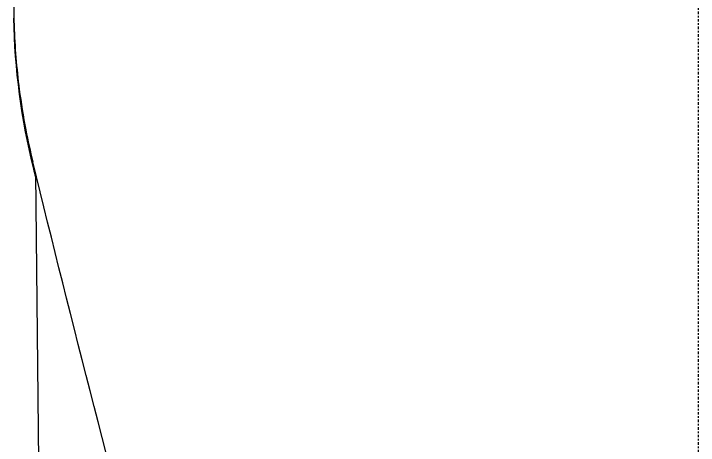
# Model space of a CAD drawing. Header units: millimetres. Extents: x 0 to 4378, y 0 to 2376.
# Drawn here: x 736.49 to 777.22, y 1561.13 to 1586.83 of the extents above; entities that cross this region are included whole.
import ezdxf

# ---------------------------------------------------------------- set-up
doc = ezdxf.new("R2010")
doc.units = ezdxf.units.MM
doc.header["$LTSCALE"] = 0.2
doc.linetypes.add('CENTER2', pattern=[1.125, 0.75, -0.125, 0.125, -0.125])
doc.layers.add('02_Center Line', color=1, linetype='CENTER2')

# ---------------------------------------------------------------- blocks, each defined once
blk = doc.blocks.new('A$Cd3ae7b64')
blk.add_line((-39.006, 937.7), (-39.423, 975.06))
for start_param, end_param in [(6.2699, 6.28318), (6.28318, 6.358063)]:
    blk.add_ellipse((-39.723, 984.323), major_axis=(-1, -0.019), ratio=0.706618, start_param=start_param, end_param=end_param)
for points, knots in [([(0.001, 1027.473), (-1.326, 1027.473), (-2.654, 1027.409), (-5.285, 1027.155), (-6.586, 1026.966), (-10.43, 1026.22), (-12.886, 1025.492), (-15.869, 1024.308), (-16.518, 1024.03), (-17.882, 1023.406), (-18.593, 1023.054), (-21.136, 1021.705), (-22.859, 1020.609), (-24.878, 1019.112), (-25.292, 1018.793), (-26.628, 1017.719), (-27.511, 1016.942), (-29.245, 1015.281), (-30.089, 1014.394), (-31.29, 1013.012), (-31.686, 1012.534), (-32.465, 1011.551), (-32.847, 1011.045), (-33.595, 1010.002), (-33.96, 1009.466), (-35.055, 1007.773), (-35.73, 1006.598), (-36.656, 1004.788), (-36.956, 1004.163), (-37.531, 1002.877), (-37.806, 1002.217), (-38.327, 1000.863), (-38.572, 1000.168), (-38.912, 999.115), (-39.021, 998.758), (-39.344, 997.655), (-39.539, 996.906), (-40.087, 994.525), (-40.357, 992.884), (-40.566, 990.835), (-40.6, 990.434), (-40.668, 989.494), (-40.695, 988.957), (-40.722, 988.065), (-40.728, 987.738), (-40.73, 987.304), (-40.731, 987.241), (-40.731, 987.103), (-40.731, 987.031), (-40.731, 986.705), (-40.73, 986.511), (-40.73, 986.158), (-40.73, 986.062), (-40.731, 985.776), (-40.731, 985.63), (-40.731, 985.32), (-40.731, 985.168), (-40.73, 984.915), (-40.729, 984.815), (-40.727, 984.625), (-40.725, 984.543), (-40.722, 984.346), (-40.719, 984.24), (-40.714, 984.042), (-40.711, 983.952), (-40.665, 982.595), (-40.562, 981.331), (-40.293, 979.264), (-40.163, 978.459), (-39.886, 977.02), (-39.747, 976.384), (-39.592, 975.751)], [-21.001083, -21.001083, -21.001083, -21.001083, -20.328863, -20.328863, -19.655828, -19.655828, -18.308332, -18.308332, -17.924512, -17.924512, -17.485993, -17.485993, -16.316696, -16.316696, -16.006668, -16.006668, -15.296307, -15.296307, -14.534305, -14.534305, -14.139555, -14.139555, -13.730091, -13.730091, -13.30546, -13.30546, -12.401825, -12.401825, -11.929878, -11.929878, -11.437802, -11.437802, -10.9252, -10.9252, -10.663362, -10.663362, -10.117833, -10.117833, -8.934625, -8.934625, -8.645977, -8.645977, -8.260408, -8.260408, -8.006475, -8.006475, -7.961161, -7.961161, -7.91407, -7.91407, -7.778509, -7.778509, -7.724161, -7.724161, -7.666804, -7.666804, -7.602838, -7.602838, -7.565627, -7.565627, -7.532521, -7.532521, -7.488032, -7.488032, -7.450837, -7.450837, -6.924212, -6.924212, -6.587553, -6.587553, -6.32038, -6.32038, -6.32038, -6.32038]), ([(-40.73, 985.154), (-40.73, 985.019), (-40.729, 984.884), (-40.728, 984.748), (-40.728, 984.604), (-40.726, 984.459), (-40.723, 984.314)], [0.0330613, 0.0330613, 0.0330613, 0.0330613, 0.5016036, 0.5016036, 0.5016036, 1, 1, 1, 1]), ([(-39.421, 974.849), (-39.462, 975.006), (-39.501, 975.162), (-40.275, 978.281), (-40.666, 981.297), (-40.723, 984.304)], [6.126463, 6.126463, 6.126463, 6.126463, 6.193036, 6.193036, 7.452913, 7.452913, 7.452913, 7.452913])]:
    blk.add_open_spline(points, degree=3, knots=knots)
blk.add_open_spline([(-31.947, 946.268), (-34.732, 956.264), (-37.272, 966.25), (-39.592, 975.751)], degree=3)
at = {"layer": '02_Center Line'}
blk.add_line((0, 1153.006), (0, -16.53), dxfattribs=at)

msp = doc.modelspace()

# ---------------------------------------------------------------- block references
msp.add_blockref('A$Cd3ae7b64', (777.219, 602.257))

doc.saveas('drawing.dxf')
